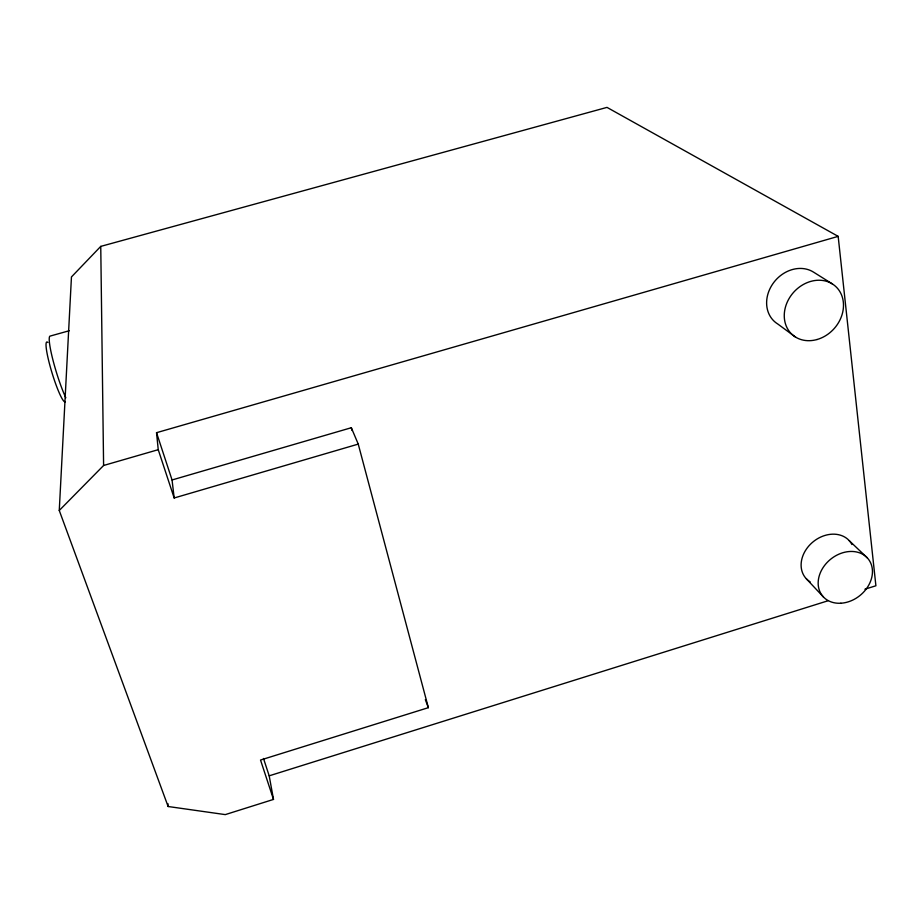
<?xml version="1.0" encoding="UTF-8"?>
<svg xmlns="http://www.w3.org/2000/svg" width="922" height="922" viewBox="0 0 922 922"><rect width="100%" height="100%" fill="white"/><g stroke="black" fill="none" stroke-linecap="round" stroke-linejoin="round"><path stroke-width="1.38" d="M263.496 758.472L269.189 775.828L273.5 799.42L225.279 814.61L168.127 806.508L59.262 510.477L71.455 276.946L100.752 246.393L606.999 107.39L838.167 236.366L875.9 585.77L864.917 589.204M59.262 510.477L103.598 465.483L158.238 449.682L156.533 432.695L838.167 236.366M269.189 775.828L827.852 600.821M358.243 444.104L174.166 497.984L172.057 479.97L351.317 427.727L358.243 444.104L428.361 707.67L260.523 760.039L273.5 799.42M69.334 330.71L49.938 336.138A36.131 4.541 73 0 0 53.073 360.537A36.131 4.541 73 0 0 65.842 397.797M832.462 283.999L813.55 272.14A31.59 26.692 -48.8 0 0 772.786 283.838A31.59 26.692 -48.8 0 0 777.845 324.048L795.64 337.152M849.185 540.603L867.395 557.96M806.393 578.855L823.484 597.041M425.342 699.637L428.361 707.67M156.533 432.695L172.057 479.97M158.238 449.682L174.166 497.984M351.317 427.727L352.054 430.505M167.919 803.638L168.127 806.508M100.752 246.393L103.598 465.483M65.381 401.658A31.279 4.034 73 0 1 51.471 371.024A31.279 4.034 73 0 1 47.898 342.488M810.161 581.874A28.697 22.969 -39.3 0 1 811.936 542.827A28.697 22.969 -39.3 0 1 851.951 544.545M840.876 603.23A29.4 23.327 -39.1 0 0 870.725 563.077A29.4 23.327 -39.1 0 0 824.326 565.797A29.4 23.327 -39.1 0 0 840.876 603.23M817.019 339.527A32.431 27.211 -48.4 0 0 837.81 288.701A32.431 27.211 -48.4 0 0 786.8 303.154A32.431 27.211 -48.4 0 0 817.019 339.527"/></g></svg>
